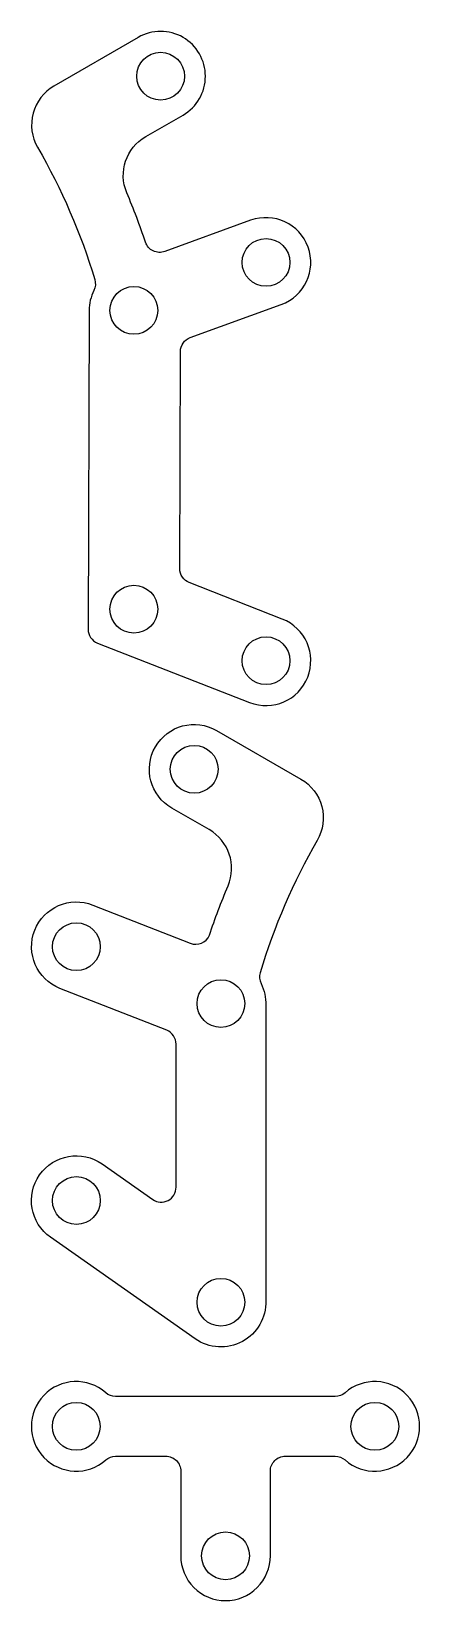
# Model space of a CAD drawing. Header units: inches. Extents: x 0 to 26, y 0 to 105.
import ezdxf

# ---------------------------------------------------------------- set-up
doc = ezdxf.new("R2010")
doc.units = ezdxf.units.IN
doc.header["$MEASUREMENT"] = 0
doc.layers.add('穴', color=3, linetype='Continuous')
doc.layers.add('部品', color=2, linetype='Continuous')

msp = doc.modelspace()

# ---------------------------------------------------------------- linework, layer by layer
for centre in [(8.64, 102.08), (15.7, 89.61), (6.85, 86.4), (6.85, 66.39), (15.7, 62.94), (10.89, 55.67), (3, 43.79), (12.68, 39.98), (3, 26.79), (12.68, 19.98)]:
    msp.add_circle(centre, 1.6)
at = {"layer": '穴'}
for centre in [(2.99, 11.67), (22.99, 11.67), (12.99, 3)]:
    msp.add_circle(centre, 1.6, dxfattribs=at)
at = {"layer": '部品'}
for points in [[(4.17, 87.73, 0.11525), (3.85, 86.4), (3.78, 65.06, 0.309752), (4.42, 64.12), (14.6, 60.14, 1), (16.79, 65.73), (10.56, 68.17, -0.309752), (9.92, 69.1), (9.97, 83.64, -0.314641), (10.63, 84.58), (16.72, 86.79, 1), (14.67, 92.43), (8.92, 90.34, -0.421569), (7.63, 90.96, 0.019313), (6.38, 94.27, -0.378598), (7.64, 98.04), (10.14, 99.48, 1), (7.14, 104.68), (1.5, 101.42, 0.414214), (0.4, 97.32, -0.05782), (4.23, 88.47, -0.190951)], [(11.91, 44.56, -0.019232), (13.16, 47.86, 0.378598), (11.89, 51.63), (9.39, 53.07, -1), (12.39, 58.27), (18.04, 55.01, -0.414214), (19.13, 50.91, 0.057823), (15.31, 42.05, 0.190903), (15.37, 41.32, -0.125525), (15.68, 39.87), (15.68, 20.09, -0.620383), (10.96, 17.53), (1.27, 24.33, -1), (4.72, 29.24), (8.11, 26.86, 0.607469), (9.68, 27.68), (9.68, 37.26, 0.30834), (9.05, 38.19), (1.9, 41, -1), (4.1, 46.58), (10.62, 44.02, 0.408014)], [(9.99, 8.67), (9.99, 3, 0.414214), (12.99, 0), (12.99, 0), (12.99, 0, 0.414214), (15.99, 3), (15.99, 8.67, -0.414214), (16.99, 9.67), (20.34, 9.67, -0.182676), (21, 9.42, 2.21525), (21, 13.92, -0.182676), (20.34, 13.67), (5.63, 13.67, -0.182676), (4.97, 13.92, 2.21525), (4.97, 9.42, -0.182676), (5.63, 9.67), (8.99, 9.67, -0.414214)]]:
    msp.add_lwpolyline(points, format="xyb", close=True, dxfattribs=at)

doc.saveas('drawing.dxf')
